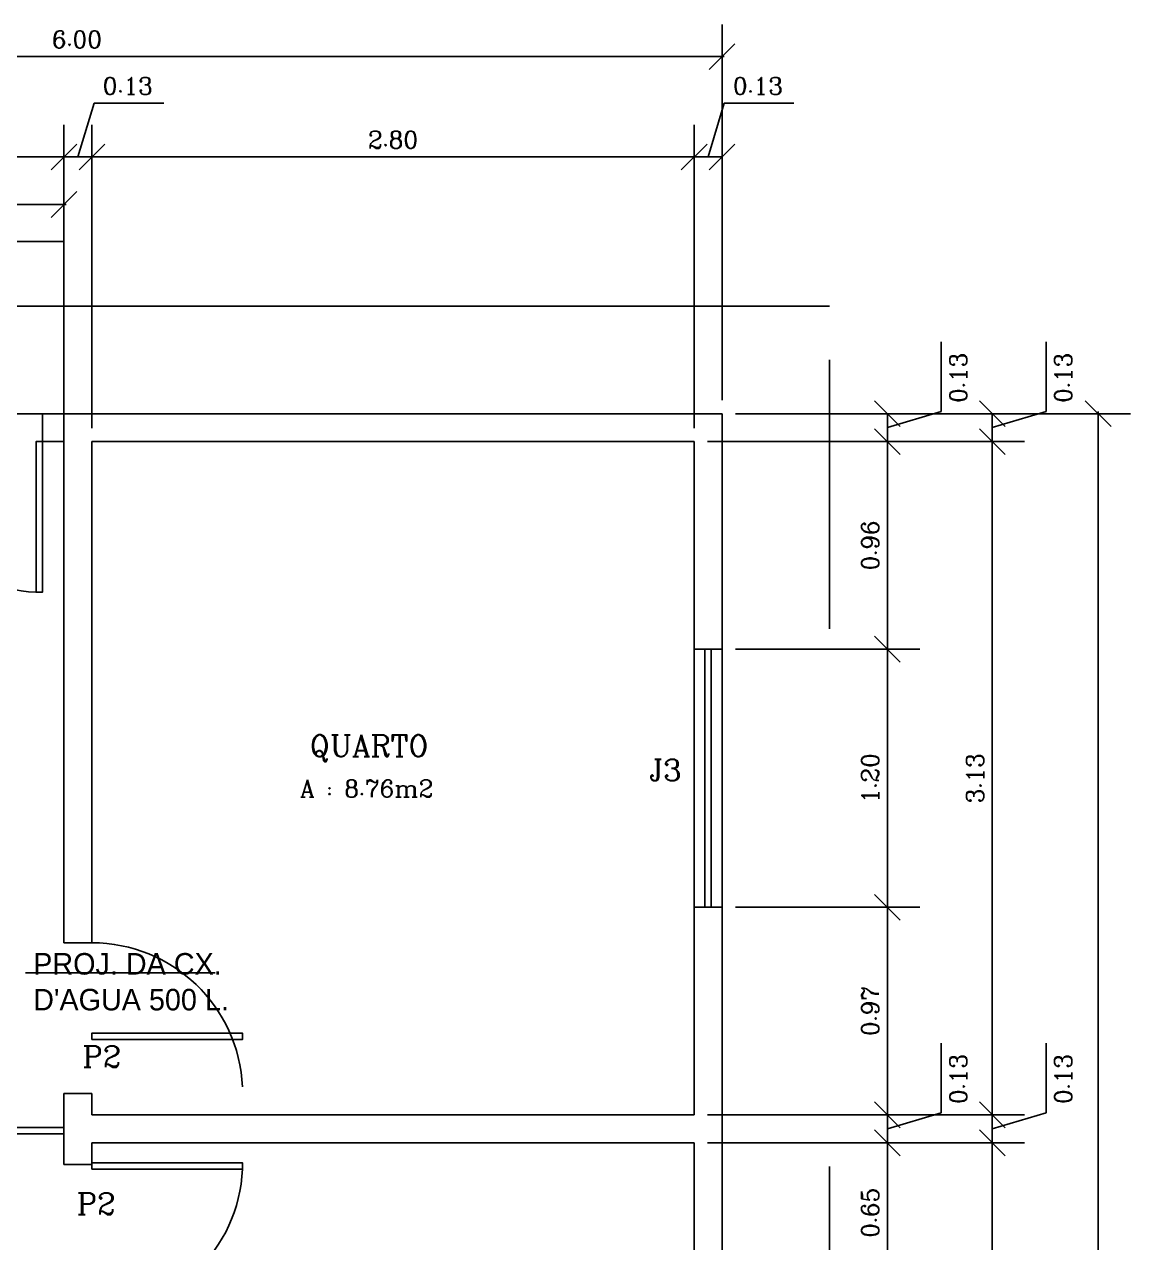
# Model space of a CAD drawing. Extents: x -49 to 264, y -41 to 22.
# Drawn here: x -43.42 to -38.22, y 14.95 to 20.61 of the extents above; entities that cross this region are included whole.
import ezdxf

# ---------------------------------------------------------------- set-up
doc = ezdxf.new("R2010")
doc.units = 0
doc.header["$LTSCALE"] = 20
doc.linetypes.add('DASHED2', pattern=[0.375, 0.25, -0.125])
doc.layers.get('0').update_dxf_attribs({"linetype": 'CONTINUOUS'})
doc.layers.get('DEFPOINTS').update_dxf_attribs({"linetype": 'CONTINUOUS'})
for name, color, linetype in [('CAIXADÁGUA', 244, 'CONTINUOUS'), ('COTA', 244, 'CONTINUOUS'), ('JANELA', 1, 'CONTINUOUS'), ('PAREDE', 7, 'CONTINUOUS'), ('PISO', 30, 'CONTINUOUS'), ('PORTA', 1, 'CONTINUOUS'), ('TEXTO', 1, 'CONTINUOUS'), ('VISTAL', 30, 'CONTINUOUS')]:
    doc.layers.add(name, color=color, linetype=linetype)
doc.styles.add('ROMANC', font='ROMANC.SHX')
doc.dimstyles.get("Standard").update_dxf_attribs({"dimtxt": 0.08, "dimasz": 0.12, "dimexe": 0.15, "dimexo": 0.0625, "dimgap": 0.04, "dimtad": 1, "dimzin": 0, "dimtxsty": 'ROMANC', "dimblk1": 'OBLIQUE', "dimblk2": 'OBLIQUE', "dimsah": 1, "dimcen": 0.09, "dimdle": 0.01, "dimclrd": 30, "dimclre": 30, "dimclrt": 244, "dimazin": 3, "dimtfac": 1, "dimtdec": 3, "dimtofl": 0, "dimtmove": 0, "dimatfit": 3, "dimtolj": 1, "dimtzin": 0})

# ---------------------------------------------------------------- blocks, each defined once
blk = doc.blocks.new('_OBLIQUE')
at = {"color": 0, "linetype": 'BYBLOCK'}
blk.add_line((-0.5, -0.5), (0.5, 0.5), dxfattribs=at)
blk = doc.blocks.new('*D260')
at = {"color": 30, "linetype": 'BYBLOCK'}
for p, q in [((-40.1118, 18.8044), (-38.2755, 18.8044)), ((-38.4255, 10.7944), (-38.4255, 18.8144)), ((-40.1118, 10.8044), (-38.2755, 10.8044))]:
    blk.add_line(p, q, dxfattribs=at)
at = {"layer": 'DEFPOINTS', "color": 0, "linetype": 'BYBLOCK'}
for p in [(-40.1743, 18.8044), (-38.4255, 18.8044), (-40.1743, 10.8044)]:
    blk.add_point(p, dxfattribs=at)
at = {"color": 30, "linetype": 'BYBLOCK', "xscale": 0.12, "yscale": 0.12, "zscale": 0.12}
for p, rotation in [((-38.4255, 18.8044), 90), ((-38.4255, 10.8044), 270)]:
    blk.add_blockref('_OBLIQUE', p, dxfattribs=dict(at, rotation=rotation))
at = {"color": 244, "linetype": 'BYBLOCK', "insert": (-38.5055, 14.8044), "char_height": 0.08, "attachment_point": 5, "rotation": 90, "style": 'ROMANC'}
blk.add_mtext('\\A1;8.00', dxfattribs=at)
blk = doc.blocks.new('*D275')
at = {"color": 30, "linetype": 'BYBLOCK'}
for p, q in [((11.7914, 13.0844), (12.4595, 13.0844)), ((12.3095, 13.0944), (12.3095, 10.9244)), ((11.7914, 10.9344), (12.4595, 10.9344)), ((-46.1743, 10.7419), (-46.1743, 9.2333)), ((-40.1743, 10.7419), (-40.1743, 9.2333)), ((-46.1843, 9.3833), (-40.1643, 9.3833))]:
    blk.add_line(p, q, dxfattribs=at)
at = {"layer": 'DEFPOINTS', "color": 0, "linetype": 'BYBLOCK'}
for p in [(22.4846, 17.9057), (22.6402, 17.9057), (6.4237, 15.5444), (8.1037, 15.5444), (8.1037, 15.5444), (22.6402, 15.4757), (11.4914, 13.0844), (11.4914, 10.9344), (12.3095, 10.9344), (-46.1743, 10.8044), (-40.1743, 10.8044), (-40.1743, 9.3833)]:
    blk.add_point(p, dxfattribs=at)
at = {"color": 30, "linetype": 'BYBLOCK', "xscale": 0.12, "yscale": 0.12, "zscale": 0.12}
for p, rotation in [((12.3095, 13.0844), 90), ((12.3095, 10.9344), 270), ((-46.1743, 9.3833), 180)]:
    blk.add_blockref('_OBLIQUE', p, dxfattribs=dict(at, rotation=rotation))
blk.add_blockref('_OBLIQUE', (-40.1743, 9.3833), dxfattribs=at)
at = {"color": 244, "linetype": 'BYBLOCK', "char_height": 0.08, "attachment_point": 5, "rotation": 90, "style": 'ROMANC'}
for s, insert in [('\\A1;2.43', (22.4046, 16.6907)), ('\\A1;2.15', (12.2295, 12.0094))]:
    blk.add_mtext(s, dxfattribs=dict(at, insert=insert))
at = {"color": 244, "linetype": 'BYBLOCK', "char_height": 0.08, "attachment_point": 5, "style": 'ROMANC'}
for s, insert in [('\\A1;1.68', (7.2637, 15.6244)), ('\\A1;6.00', (-43.1743, 9.4633))]:
    blk.add_mtext(s, dxfattribs=dict(at, insert=insert))
blk = doc.blocks.new('*D273')
at = {"color": 30, "linetype": 'BYBLOCK'}
for p, q in [((11.7914, 18.6744), (12.4551, 18.6744)), ((12.3051, 18.6844), (12.3051, 15.5344)), ((11.7914, 15.5444), (12.4551, 15.5444)), ((-40.3043, 10.8719), (-40.3043, 9.5133)), ((-43.1143, 9.6633), (-40.2943, 9.6633))]:
    blk.add_line(p, q, dxfattribs=at)
at = {"layer": 'DEFPOINTS', "color": 0, "linetype": 'BYBLOCK'}
for p in [(11.4914, 18.6744), (11.4914, 15.5444), (12.3051, 15.5444), (-43.1043, 10.9344), (-40.3043, 10.9344), (-40.3043, 9.6633)]:
    blk.add_point(p, dxfattribs=at)
at = {"color": 30, "linetype": 'BYBLOCK', "xscale": 0.12, "yscale": 0.12, "zscale": 0.12}
for p, rotation in [((12.3051, 18.6744), 90), ((12.3051, 15.5444), 270), ((-43.1043, 9.6633), 180)]:
    blk.add_blockref('_OBLIQUE', p, dxfattribs=dict(at, rotation=rotation))
blk.add_blockref('_OBLIQUE', (-40.3043, 9.6633), dxfattribs=at)
at = {"color": 244, "linetype": 'BYBLOCK', "insert": (12.2251, 17.1094), "char_height": 0.08, "attachment_point": 5, "rotation": 90, "style": 'ROMANC'}
blk.add_mtext('\\A1;3.13', dxfattribs=at)
at = {"color": 244, "linetype": 'BYBLOCK', "insert": (-41.7043, 9.7433), "char_height": 0.08, "attachment_point": 5, "style": 'ROMANC'}
blk.add_mtext('\\A1;2.80', dxfattribs=at)
blk = doc.blocks.new('*D274')
at = {"color": 30, "linetype": 'BYBLOCK'}
for p, q in [((17.7978, 15.4757), (17.7978, 16.0396)), ((17.6996, 15.4757), (17.6478, 15.4757)), ((11.7914, 15.4144), (12.4303, 15.4144)), ((12.2803, 15.4244), (12.2803, 13.2044)), ((17.6996, 15.4257), (17.6478, 15.4257)), ((17.7978, 15.4257), (17.7978, 15.4257)), ((11.7914, 13.2144), (12.4303, 13.2144)), ((-40.1743, 10.7419), (-40.1743, 9.5133)), ((-40.3143, 9.6633), (-40.1743, 9.6633)), ((-40.2393, 9.6633), (-40.1643, 9.4133)), ((-40.1643, 9.4133), (-39.8405, 9.4133))]:
    blk.add_line(p, q, dxfattribs=at)
at = {"layer": 'DEFPOINTS', "color": 0, "linetype": 'BYBLOCK'}
for p in [(17.7978, 15.4757), (17.9996, 15.4757), (11.4914, 15.4144), (17.9996, 15.4257), (11.4914, 13.2144), (12.2803, 13.2144), (-40.3043, 10.9344), (-40.1743, 10.8044), (-40.1743, 9.6633)]:
    blk.add_point(p, dxfattribs=at)
at = {"color": 30, "linetype": 'BYBLOCK', "xscale": 0.12, "yscale": 0.12, "zscale": 0.12}
for p, rotation in [((17.7978, 15.4757), 270), ((12.2803, 15.4144), 90), ((17.7978, 15.4257), 90), ((12.2803, 13.2144), 270), ((-40.3043, 9.6633), 180)]:
    blk.add_blockref('_OBLIQUE', p, dxfattribs=dict(at, rotation=rotation))
blk.add_blockref('_OBLIQUE', (-40.1743, 9.6633), dxfattribs=at)
at = {"color": 244, "linetype": 'BYBLOCK', "char_height": 0.08, "attachment_point": 5, "rotation": 90, "style": 'ROMANC'}
for s, insert in [('\\A1;{0.03}', (17.7178, 15.8777)), ('\\A1;2.20', (12.2003, 14.3144))]:
    blk.add_mtext(s, dxfattribs=dict(at, insert=insert))
at = {"color": 244, "linetype": 'BYBLOCK', "insert": (-40.1243, 9.3333), "char_height": 0.08, "attachment_point": 4, "style": 'ROMANC'}
blk.add_mtext('\\A1;0.13', dxfattribs=at)
blk = doc.blocks.new('*D226')
at = {"color": 30, "linetype": 'BYBLOCK'}
for p, q in [((-46.1743, 18.9282), (-46.1743, 20.6144)), ((-40.1743, 18.9282), (-40.1743, 20.6144)), ((-46.1843, 20.4644), (-40.1643, 20.4644))]:
    blk.add_line(p, q, dxfattribs=at)
at = {"layer": 'DEFPOINTS', "color": 0, "linetype": 'BYBLOCK'}
for p in [(-40.1743, 20.4644), (-46.1743, 18.8657), (-40.1743, 18.8657)]:
    blk.add_point(p, dxfattribs=at)
at = {"color": 30, "linetype": 'BYBLOCK', "xscale": 0.12, "yscale": 0.12, "zscale": 0.12, "rotation": 180}
blk.add_blockref('_OBLIQUE', (-46.1743, 20.4644), dxfattribs=at)
at = {"color": 30, "linetype": 'BYBLOCK', "xscale": 0.12, "yscale": 0.12, "zscale": 0.12}
blk.add_blockref('_OBLIQUE', (-40.1743, 20.4644), dxfattribs=at)
at = {"color": 244, "linetype": 'BYBLOCK', "insert": (-43.1743, 20.5444), "char_height": 0.08, "attachment_point": 5, "style": 'ROMANC'}
blk.add_mtext('\\A1;6.00', dxfattribs=at)
blk = doc.blocks.new('*D219')
at = {"color": 30, "linetype": 'BYBLOCK'}
for p, q in [((-46.9743, 19.6669), (-46.9743, 19.927)), ((-43.2343, 19.6669), (-43.2343, 19.927)), ((-46.9843, 19.777), (-43.2243, 19.777))]:
    blk.add_line(p, q, dxfattribs=at)
at = {"layer": 'DEFPOINTS', "color": 0, "linetype": 'BYBLOCK'}
for p in [(-43.2343, 19.777), (-46.9743, 19.6044), (-43.2343, 19.6044)]:
    blk.add_point(p, dxfattribs=at)
at = {"color": 30, "linetype": 'BYBLOCK', "xscale": 0.12, "yscale": 0.12, "zscale": 0.12, "rotation": 180}
blk.add_blockref('_OBLIQUE', (-46.9743, 19.777), dxfattribs=at)
at = {"color": 30, "linetype": 'BYBLOCK', "xscale": 0.12, "yscale": 0.12, "zscale": 0.12}
blk.add_blockref('_OBLIQUE', (-43.2343, 19.777), dxfattribs=at)
at = {"color": 244, "linetype": 'BYBLOCK', "insert": (-45.1043, 19.857), "char_height": 0.08, "attachment_point": 5, "style": 'ROMANC'}
blk.add_mtext('\\A1;3.74', dxfattribs=at)
blk = doc.blocks.new('*D258')
at = {"color": 30, "linetype": 'BYBLOCK'}
for p, q in [((-40.2418, 18.6744), (-38.7678, 18.6744)), ((-38.9178, 15.5344), (-38.9178, 18.6844))]:
    blk.add_line(p, q, dxfattribs=at)
at = {"layer": 'DEFPOINTS', "color": 0, "linetype": 'BYBLOCK'}
for p in [(-40.3043, 18.6744), (-38.9178, 18.6744), (-40.3043, 15.5444)]:
    blk.add_point(p, dxfattribs=at)
at = {"color": 30, "linetype": 'BYBLOCK', "xscale": 0.12, "yscale": 0.12, "zscale": 0.12}
for p, rotation in [((-38.9178, 18.6744), 90), ((-38.9178, 15.5444), 270)]:
    blk.add_blockref('_OBLIQUE', p, dxfattribs=dict(at, rotation=rotation))
at = {"color": 244, "linetype": 'BYBLOCK', "insert": (-38.9978, 17.1094), "char_height": 0.08, "attachment_point": 5, "rotation": 90, "style": 'ROMANC'}
blk.add_mtext('\\A1;3.13', dxfattribs=at)
blk = doc.blocks.new('*D251')
at = {"color": 30, "linetype": 'BYBLOCK'}
for p, q in [((-40.2418, 18.6744), (-39.2554, 18.6744)), ((-39.4054, 17.6994), (-39.4054, 18.6844))]:
    blk.add_line(p, q, dxfattribs=at)
at = {"layer": 'DEFPOINTS', "color": 0, "linetype": 'BYBLOCK'}
for p in [(-40.3043, 18.6744), (-39.4054, 18.6744), (-40.1743, 17.7094)]:
    blk.add_point(p, dxfattribs=at)
at = {"color": 30, "linetype": 'BYBLOCK', "xscale": 0.12, "yscale": 0.12, "zscale": 0.12}
for p, rotation in [((-39.4054, 18.6744), 90), ((-39.4054, 17.7094), 270)]:
    blk.add_blockref('_OBLIQUE', p, dxfattribs=dict(at, rotation=rotation))
at = {"color": 244, "linetype": 'BYBLOCK', "insert": (-39.4854, 18.1919), "char_height": 0.08, "attachment_point": 5, "rotation": 90, "style": 'ROMANC'}
blk.add_mtext('\\A1;0.96', dxfattribs=at)
blk = doc.blocks.new('*D250')
at = {"color": 30, "linetype": 'BYBLOCK'}
for p, q in [((-40.1118, 17.7094), (-39.2554, 17.7094)), ((-39.4054, 16.4994), (-39.4054, 17.7194))]:
    blk.add_line(p, q, dxfattribs=at)
at = {"layer": 'DEFPOINTS', "color": 0, "linetype": 'BYBLOCK'}
for p in [(-40.1743, 17.7094), (-39.4054, 17.7094), (-40.1743, 16.5094)]:
    blk.add_point(p, dxfattribs=at)
at = {"color": 30, "linetype": 'BYBLOCK', "xscale": 0.12, "yscale": 0.12, "zscale": 0.12}
for p, rotation in [((-39.4054, 17.7094), 90), ((-39.4054, 16.5094), 270)]:
    blk.add_blockref('_OBLIQUE', p, dxfattribs=dict(at, rotation=rotation))
at = {"color": 244, "linetype": 'BYBLOCK', "insert": (-39.4854, 17.1094), "char_height": 0.08, "attachment_point": 5, "rotation": 90, "style": 'ROMANC'}
blk.add_mtext('\\A1;1.20', dxfattribs=at)
blk = doc.blocks.new('*D256')
at = {"color": 30, "linetype": 'BYBLOCK'}
for p, q in [((-40.2418, 15.4144), (-38.7678, 15.4144)), ((-38.9178, 13.2044), (-38.9178, 15.4244))]:
    blk.add_line(p, q, dxfattribs=at)
at = {"layer": 'DEFPOINTS', "color": 0, "linetype": 'BYBLOCK'}
for p in [(-40.3043, 15.4144), (-38.9178, 15.4144), (-40.3043, 13.2144)]:
    blk.add_point(p, dxfattribs=at)
at = {"color": 30, "linetype": 'BYBLOCK', "xscale": 0.12, "yscale": 0.12, "zscale": 0.12}
for p, rotation in [((-38.9178, 15.4144), 90), ((-38.9178, 13.2144), 270)]:
    blk.add_blockref('_OBLIQUE', p, dxfattribs=dict(at, rotation=rotation))
at = {"color": 244, "linetype": 'BYBLOCK', "insert": (-38.9978, 14.3144), "char_height": 0.08, "attachment_point": 5, "rotation": 90, "style": 'ROMANC'}
blk.add_mtext('\\A1;2.20', dxfattribs=at)
blk = doc.blocks.new('*D257')
at = {"color": 30, "linetype": 'BYBLOCK'}
for p, q in [((-38.6678, 15.5544), (-38.6678, 15.8782)), ((-40.2418, 15.5444), (-38.7678, 15.5444)), ((-38.9178, 15.4794), (-38.6678, 15.5544)), ((-38.9178, 15.4044), (-38.9178, 15.5444))]:
    blk.add_line(p, q, dxfattribs=at)
at = {"layer": 'DEFPOINTS', "color": 0, "linetype": 'BYBLOCK'}
for p in [(-40.3043, 15.5444), (-38.9178, 15.5444), (-40.3043, 15.4144)]:
    blk.add_point(p, dxfattribs=at)
at = {"color": 30, "linetype": 'BYBLOCK', "xscale": 0.12, "yscale": 0.12, "zscale": 0.12}
for p, rotation in [((-38.9178, 15.5444), 90), ((-38.9178, 15.4144), 270)]:
    blk.add_blockref('_OBLIQUE', p, dxfattribs=dict(at, rotation=rotation))
at = {"color": 244, "linetype": 'BYBLOCK', "insert": (-38.5878, 15.5944), "char_height": 0.08, "attachment_point": 4, "rotation": 90, "style": 'ROMANC'}
blk.add_mtext('\\A1;0.13', dxfattribs=at)
blk = doc.blocks.new('*D248')
at = {"color": 30, "linetype": 'BYBLOCK'}
for p, q in [((-39.1554, 15.5544), (-39.1554, 15.8782)), ((-40.2418, 15.5444), (-39.2554, 15.5444)), ((-39.4054, 15.4794), (-39.1554, 15.5544)), ((-39.4054, 15.4044), (-39.4054, 15.5444))]:
    blk.add_line(p, q, dxfattribs=at)
at = {"layer": 'DEFPOINTS', "color": 0, "linetype": 'BYBLOCK'}
for p in [(-40.3043, 15.5444), (-39.4054, 15.5444), (-40.3043, 15.4144)]:
    blk.add_point(p, dxfattribs=at)
at = {"color": 30, "linetype": 'BYBLOCK', "xscale": 0.12, "yscale": 0.12, "zscale": 0.12}
for p, rotation in [((-39.4054, 15.5444), 90), ((-39.4054, 15.4144), 270)]:
    blk.add_blockref('_OBLIQUE', p, dxfattribs=dict(at, rotation=rotation))
at = {"color": 244, "linetype": 'BYBLOCK', "insert": (-39.0754, 15.5944), "char_height": 0.08, "attachment_point": 4, "rotation": 90, "style": 'ROMANC'}
blk.add_mtext('\\A1;0.13', dxfattribs=at)
blk = doc.blocks.new('*D249')
at = {"color": 30, "linetype": 'BYBLOCK'}
for p, q in [((-40.1118, 16.5094), (-39.2554, 16.5094)), ((-39.4054, 15.5344), (-39.4054, 16.5194))]:
    blk.add_line(p, q, dxfattribs=at)
at = {"layer": 'DEFPOINTS', "color": 0, "linetype": 'BYBLOCK'}
for p in [(-40.1743, 16.5094), (-39.4054, 16.5094), (-40.3043, 15.5444)]:
    blk.add_point(p, dxfattribs=at)
at = {"color": 30, "linetype": 'BYBLOCK', "xscale": 0.12, "yscale": 0.12, "zscale": 0.12}
for p, rotation in [((-39.4054, 16.5094), 90), ((-39.4054, 15.5444), 270)]:
    blk.add_blockref('_OBLIQUE', p, dxfattribs=dict(at, rotation=rotation))
at = {"color": 244, "linetype": 'BYBLOCK', "insert": (-39.4854, 16.0269), "char_height": 0.08, "attachment_point": 5, "rotation": 90, "style": 'ROMANC'}
blk.add_mtext('\\A1;0.97', dxfattribs=at)
blk = doc.blocks.new('*D247')
at = {"color": 30, "linetype": 'BYBLOCK'}
for p, q in [((-40.2418, 15.4144), (-39.2554, 15.4144)), ((-39.4054, 14.7544), (-39.4054, 15.4244))]:
    blk.add_line(p, q, dxfattribs=at)
at = {"layer": 'DEFPOINTS', "color": 0, "linetype": 'BYBLOCK'}
for p in [(-40.3043, 15.4144), (-39.4054, 15.4144), (-40.1743, 14.7644)]:
    blk.add_point(p, dxfattribs=at)
at = {"color": 30, "linetype": 'BYBLOCK', "xscale": 0.12, "yscale": 0.12, "zscale": 0.12}
for p, rotation in [((-39.4054, 15.4144), 90), ((-39.4054, 14.7644), 270)]:
    blk.add_blockref('_OBLIQUE', p, dxfattribs=dict(at, rotation=rotation))
at = {"color": 244, "linetype": 'BYBLOCK', "insert": (-39.4854, 15.0894), "char_height": 0.08, "attachment_point": 5, "rotation": 90, "style": 'ROMANC'}
blk.add_mtext('\\A1;0.65', dxfattribs=at)
blk = doc.blocks.new('*D224')
at = {"color": 30, "linetype": 'BYBLOCK'}
for p, q in [((-40.3043, 18.7369), (-40.3043, 20.1479)), ((-43.1143, 19.9979), (-40.2943, 19.9979))]:
    blk.add_line(p, q, dxfattribs=at)
at = {"layer": 'DEFPOINTS', "color": 0, "linetype": 'BYBLOCK'}
for p in [(-40.3043, 19.9979), (-43.1043, 18.6744), (-40.3043, 18.6744)]:
    blk.add_point(p, dxfattribs=at)
at = {"color": 30, "linetype": 'BYBLOCK', "xscale": 0.12, "yscale": 0.12, "zscale": 0.12, "rotation": 180}
blk.add_blockref('_OBLIQUE', (-43.1043, 19.9979), dxfattribs=at)
at = {"color": 30, "linetype": 'BYBLOCK', "xscale": 0.12, "yscale": 0.12, "zscale": 0.12}
blk.add_blockref('_OBLIQUE', (-40.3043, 19.9979), dxfattribs=at)
at = {"color": 244, "linetype": 'BYBLOCK', "insert": (-41.7043, 20.0779), "char_height": 0.08, "attachment_point": 5, "style": 'ROMANC'}
blk.add_mtext('\\A1;2.80', dxfattribs=at)
blk = doc.blocks.new('*D222')
at = {"color": 30, "linetype": 'BYBLOCK'}
for p, q in [((-43.2343, 18.7369), (-43.2343, 20.1479)), ((-46.0543, 19.9979), (-43.2243, 19.9979))]:
    blk.add_line(p, q, dxfattribs=at)
at = {"layer": 'DEFPOINTS', "color": 0, "linetype": 'BYBLOCK'}
for p in [(-43.2343, 19.9979), (-46.0443, 18.6744), (-43.2343, 18.6744)]:
    blk.add_point(p, dxfattribs=at)
at = {"color": 30, "linetype": 'BYBLOCK', "xscale": 0.12, "yscale": 0.12, "zscale": 0.12, "rotation": 180}
blk.add_blockref('_OBLIQUE', (-46.0443, 19.9979), dxfattribs=at)
at = {"color": 30, "linetype": 'BYBLOCK', "xscale": 0.12, "yscale": 0.12, "zscale": 0.12}
blk.add_blockref('_OBLIQUE', (-43.2343, 19.9979), dxfattribs=at)
at = {"color": 244, "linetype": 'BYBLOCK', "insert": (-44.6393, 20.0779), "char_height": 0.08, "attachment_point": 5, "style": 'ROMANC'}
blk.add_mtext('\\A1;2.81', dxfattribs=at)
blk = doc.blocks.new('*D223')
at = {"color": 30, "linetype": 'BYBLOCK'}
for p, q in [((-43.1693, 19.9979), (-43.0943, 20.2479)), ((-43.0943, 20.2479), (-42.7705, 20.2479)), ((-43.1043, 18.7369), (-43.1043, 20.1479)), ((-43.2443, 19.9979), (-43.1043, 19.9979))]:
    blk.add_line(p, q, dxfattribs=at)
at = {"layer": 'DEFPOINTS', "color": 0, "linetype": 'BYBLOCK'}
for p in [(-43.1043, 19.9979), (-43.2343, 18.6744), (-43.1043, 18.6744)]:
    blk.add_point(p, dxfattribs=at)
at = {"color": 30, "linetype": 'BYBLOCK', "xscale": 0.12, "yscale": 0.12, "zscale": 0.12, "rotation": 180}
blk.add_blockref('_OBLIQUE', (-43.2343, 19.9979), dxfattribs=at)
at = {"color": 30, "linetype": 'BYBLOCK', "xscale": 0.12, "yscale": 0.12, "zscale": 0.12}
blk.add_blockref('_OBLIQUE', (-43.1043, 19.9979), dxfattribs=at)
at = {"color": 244, "linetype": 'BYBLOCK', "insert": (-43.0543, 20.3279), "char_height": 0.08, "attachment_point": 4, "style": 'ROMANC'}
blk.add_mtext('\\A1;0.13', dxfattribs=at)
blk = doc.blocks.new('*D259')
at = {"color": 30, "linetype": 'BYBLOCK'}
for p, q in [((-38.6678, 18.8144), (-38.6678, 19.1382)), ((-40.1118, 18.8044), (-38.7678, 18.8044)), ((-38.9178, 18.7394), (-38.6678, 18.8144)), ((-38.9178, 18.6644), (-38.9178, 18.8044))]:
    blk.add_line(p, q, dxfattribs=at)
at = {"layer": 'DEFPOINTS', "color": 0, "linetype": 'BYBLOCK'}
for p in [(-40.1743, 18.8044), (-38.9178, 18.8044), (-40.3043, 18.6744)]:
    blk.add_point(p, dxfattribs=at)
at = {"color": 30, "linetype": 'BYBLOCK', "xscale": 0.12, "yscale": 0.12, "zscale": 0.12}
for p, rotation in [((-38.9178, 18.8044), 90), ((-38.9178, 18.6744), 270)]:
    blk.add_blockref('_OBLIQUE', p, dxfattribs=dict(at, rotation=rotation))
at = {"color": 244, "linetype": 'BYBLOCK', "insert": (-38.5878, 18.8544), "char_height": 0.08, "attachment_point": 4, "rotation": 90, "style": 'ROMANC'}
blk.add_mtext('\\A1;0.13', dxfattribs=at)
blk = doc.blocks.new('*D252')
at = {"color": 30, "linetype": 'BYBLOCK'}
for p, q in [((-39.1554, 18.8144), (-39.1554, 19.1382)), ((-40.1118, 18.8044), (-39.2554, 18.8044)), ((-39.4054, 18.7394), (-39.1554, 18.8144)), ((-39.4054, 18.6644), (-39.4054, 18.8044))]:
    blk.add_line(p, q, dxfattribs=at)
at = {"layer": 'DEFPOINTS', "color": 0, "linetype": 'BYBLOCK'}
for p in [(-40.1743, 18.8044), (-39.4054, 18.8044), (-40.3043, 18.6744)]:
    blk.add_point(p, dxfattribs=at)
at = {"color": 30, "linetype": 'BYBLOCK', "xscale": 0.12, "yscale": 0.12, "zscale": 0.12}
for p, rotation in [((-39.4054, 18.8044), 90), ((-39.4054, 18.6744), 270)]:
    blk.add_blockref('_OBLIQUE', p, dxfattribs=dict(at, rotation=rotation))
at = {"color": 244, "linetype": 'BYBLOCK', "insert": (-39.0754, 18.8544), "char_height": 0.08, "attachment_point": 4, "rotation": 90, "style": 'ROMANC'}
blk.add_mtext('\\A1;0.13', dxfattribs=at)
blk = doc.blocks.new('*D225')
at = {"color": 30, "linetype": 'BYBLOCK'}
for p, q in [((-40.2393, 19.9979), (-40.1643, 20.2479)), ((-40.1643, 20.2479), (-39.8405, 20.2479)), ((-40.1743, 18.8669), (-40.1743, 20.1479)), ((-40.3143, 19.9979), (-40.1743, 19.9979))]:
    blk.add_line(p, q, dxfattribs=at)
at = {"layer": 'DEFPOINTS', "color": 0, "linetype": 'BYBLOCK'}
for p in [(-40.1743, 19.9979), (-40.1743, 18.8044), (-40.3043, 18.6744)]:
    blk.add_point(p, dxfattribs=at)
at = {"color": 30, "linetype": 'BYBLOCK', "xscale": 0.12, "yscale": 0.12, "zscale": 0.12, "rotation": 180}
blk.add_blockref('_OBLIQUE', (-40.3043, 19.9979), dxfattribs=at)
at = {"color": 30, "linetype": 'BYBLOCK', "xscale": 0.12, "yscale": 0.12, "zscale": 0.12}
blk.add_blockref('_OBLIQUE', (-40.1743, 19.9979), dxfattribs=at)
at = {"color": 244, "linetype": 'BYBLOCK', "insert": (-40.1243, 20.3279), "char_height": 0.08, "attachment_point": 4, "style": 'ROMANC'}
blk.add_mtext('\\A1;0.13', dxfattribs=at)

msp = doc.modelspace()

# ---------------------------------------------------------------- linework, layer by layer
at = {"layer": 'CAIXADÁGUA', "linetype": 'CONTINUOUS'}
for p, q in [((-43.4126, 16.2048), (-42.531, 16.2048)), ((-44.2343, 15.486), (-43.2343, 15.486)), ((-44.2343, 15.456), (-43.2343, 15.456))]:
    msp.add_line(p, q, dxfattribs=at)
at = {"layer": 'JANELA'}
msp.add_line((-40.3043, 17.4094), (-40.3043, 17.7094), dxfattribs=at)
at = {"layer": 'JANELA', "color": 1, "linetype": 'CONTINUOUS'}
for p, q in [((-40.2543, 16.5094), (-40.2543, 17.7094)), ((-40.2243, 16.5094), (-40.2243, 17.7094)), ((-40.1743, 16.5094), (-40.1743, 17.7094)), ((-40.3043, 16.5094), (-40.3043, 17.4094))]:
    msp.add_line(p, q, dxfattribs=at)
at = {"layer": 'PAREDE'}
for p, q in [((-40.1743, 18.8044), (-43.3343, 18.8044)), ((-43.3343, 18.8044), (-43.3343, 18.6744)), ((-40.1743, 17.7094), (-40.1743, 18.8044)), ((-43.3343, 18.6744), (-43.2343, 18.6744)), ((-43.2343, 18.6744), (-43.2343, 16.3444)), ((-43.1043, 16.3444), (-43.1043, 18.6744)), ((-43.1043, 18.6744), (-40.3043, 18.6744)), ((-40.3043, 18.6744), (-40.3043, 17.7094)), ((-40.3043, 17.7094), (-40.1743, 17.7094)), ((-40.3043, 16.5094), (-40.3043, 15.5444)), ((-40.1743, 16.5094), (-40.3043, 16.5094)), ((-40.1743, 14.7644), (-40.1743, 16.5094)), ((-43.2343, 16.3444), (-43.1043, 16.3444)), ((-43.2343, 15.6444), (-43.2343, 15.3144)), ((-43.1043, 15.6444), (-43.2343, 15.6444)), ((-43.1043, 15.5444), (-43.1043, 15.6444)), ((-40.3043, 15.6644), (-40.3043, 15.5444)), ((-40.3043, 15.5444), (-43.1043, 15.5444)), ((-43.1043, 15.4144), (-40.3043, 15.4144)), ((-43.1043, 15.3144), (-43.1043, 15.4144)), ((-40.3043, 15.4144), (-40.3043, 14.7644)), ((-43.2343, 15.3144), (-43.1043, 15.3144))]:
    msp.add_line(p, q, dxfattribs=at)
at = {"layer": 'PISO'}
for p, q in [((-43.2343, 19.6044), (-46.9743, 19.6044)), ((-43.2343, 18.6744), (-43.2343, 19.6044)), ((-43.3343, 18.8044), (-44.0343, 18.8044))]:
    msp.add_line(p, q, dxfattribs=at)
at = {"layer": 'PISO', "linetype": 'DASHED2'}
for p, q in [((-39.6743, 19.3044), (-44.1965, 19.3044)), ((-39.6743, 10.3044), (-39.6743, 19.0544))]:
    msp.add_line(p, q, dxfattribs=at)
at = {"layer": 'PORTA', "color": 1, "linetype": 'CONTINUOUS'}
for points in [[(-43.3343, 18.6744), (-43.3343, 17.9744), (-43.3643, 17.9744), (-43.3643, 18.6744)], [(-43.1043, 15.8944), (-42.4043, 15.8944), (-42.4043, 15.9244), (-43.1043, 15.9244)], [(-43.1043, 15.3221), (-42.4043, 15.3221), (-42.4043, 15.2921), (-43.1043, 15.2921)]]:
    msp.add_lwpolyline(points, close=True, dxfattribs=at)
for centre, start, end in [((-43.3337, 18.6744), 180, 267.4911), ((-43.1043, 15.6437), 2.5089, 90), ((-43.1043, 15.3228), 270, 357.4911)]:
    msp.add_arc(centre, 0.7007, start, end, dxfattribs=at)

# ---------------------------------------------------------------- texts
at = {"layer": 'TEXTO', "color": 1, "linetype": 'CONTINUOUS', "style": 'ROMANC'}
for s, p in [('QUARTO', (-42.0921, 17.2106)), ('J3', (-40.5125, 17.0974)), ('P2', (-43.1483, 15.7661)), ('P2', (-43.1746, 15.0817))]:
    msp.add_text(s, height=0.1, dxfattribs=at).set_placement(p)
at = {"layer": 'TEXTO', "color": 244, "linetype": 'CONTINUOUS', "style": 'ROMANC'}
msp.add_text('A : 8.76m2', height=0.08, dxfattribs=at).set_placement((-42.1369, 17.0214))
at = {"layer": 'TEXTO', "color": 244, "linetype": 'CONTINUOUS', "insert": (-43.3775, 15.5286), "char_height": 0.1, "attachment_point": 7}
msp.add_mtext("{PROJ. DA CX.}\\P{D'AGUA 500 L.}\\P\\P\\P{   }", dxfattribs=at)

# ---------------------------------------------------------------- dimensions: what is measured, and where the dimension line sits
at = {"layer": 'COTA', "color": 30, "linetype": 'CONTINUOUS'}
dim = msp.add_linear_dim(base=(-43.2343, 19.777), p1=(-46.9743, 19.6044), p2=(-43.2343, 19.6044), dimstyle='STANDARD', dxfattribs=at)
dim.commit()
dim.dimension.update_dxf_attribs({"geometry": '*D219', "text_midpoint": (-45.1043, 19.857)})
at = {"layer": 'COTA', "linetype": 'CONTINUOUS'}
for base, p1, p2, picture, middle in [((-38.9178, 18.8044), (-40.3043, 18.6744), (-40.1743, 18.8044), '*D259', (-38.5878, 18.8544)), ((-39.4054, 18.8044), (-40.3043, 18.6744), (-40.1743, 18.8044), '*D252', (-39.0754, 18.8544)), ((-38.9178, 18.6744), (-40.3043, 15.5444), (-40.3043, 18.6744), '*D258', (-38.9978, 17.1094)), ((-39.4054175343, 18.6743561378), (-40.1743390274, 17.7093561378), (-40.3043390274, 18.6743561378), '*D251', (-39.4854175343, 18.1918561378)), ((-39.4054, 17.7094), (-40.1743, 16.5094), (-40.1743, 17.7094), '*D250', (-39.4854, 17.1094)), ((-39.4054175343, 16.5093561378), (-40.3043390274, 15.5443561378), (-40.1743390274, 16.5093561378), '*D249', (-39.4854175343, 16.0268561378)), ((-38.9178, 15.5444), (-40.3043, 15.4144), (-40.3043, 15.5444), '*D257', (-38.5878, 15.5944)), ((-39.4054, 15.5444), (-40.3043, 15.4144), (-40.3043, 15.5444), '*D248', (-39.0754, 15.5944)), ((-38.9178, 15.4144), (-40.3043, 13.2144), (-40.3043, 15.4144), '*D256', (-38.9978, 14.3144)), ((-39.4054, 15.4144), (-40.1743, 14.7644), (-40.3043, 15.4144), '*D247', (-39.4854, 15.0894))]:
    dim = msp.add_linear_dim(base=base, p1=p1, p2=p2, angle=90, dimstyle='STANDARD', override={"dimse1": 1}, dxfattribs=at)
    dim.commit()
    dim.dimension.update_dxf_attribs({"geometry": picture, "text_midpoint": middle})
dim = msp.add_linear_dim(base=(-38.4255, 18.8044), p1=(-40.1743, 10.8044), p2=(-40.1743, 18.8044), angle=90, dimstyle='STANDARD', dxfattribs=at)
dim.commit()
dim.dimension.update_dxf_attribs({"geometry": '*D260', "text_midpoint": (-38.5055, 14.8044)})
for base, p1, p2, picture, middle in [((-40.3043, 9.6633), (-43.1043, 10.9344), (-40.3043, 10.9344), '*D273', (-41.7043, 9.7433)), ((-40.1743, 9.6633), (-40.3043, 10.9344), (-40.1743, 10.8044), '*D274', (-40.1243, 9.3333))]:
    dim = msp.add_linear_dim(base=base, p1=p1, p2=p2, dimstyle='STANDARD', override={"dimse1": 1}, dxfattribs=at)
    dim.commit()
    dim.dimension.update_dxf_attribs({"geometry": picture, "text_midpoint": middle})
dim = msp.add_linear_dim(base=(-40.1743, 9.3833), p1=(-46.1743, 10.8044), p2=(-40.1743, 10.8044), dimstyle='STANDARD', dxfattribs=at)
dim.commit()
dim.dimension.update_dxf_attribs({"geometry": '*D275', "text_midpoint": (-43.1743, 9.4633)})
at = {"layer": 'PAREDE', "linetype": 'CONTINUOUS'}
dim = msp.add_linear_dim(base=(-40.1743, 20.4644), p1=(-46.1743, 18.8657), p2=(-40.1743, 18.8657), dimstyle='STANDARD', dxfattribs=at)
dim.commit()
dim.dimension.update_dxf_attribs({"geometry": '*D226', "text_midpoint": (-43.1743, 20.5444)})
for base, p1, p2, picture, middle in [((-43.1043, 19.9979), (-43.2343, 18.6744), (-43.1043, 18.6744), '*D223', (-43.0543, 20.3279)), ((-40.1743, 19.9979), (-40.3043, 18.6744), (-40.1743, 18.8044), '*D225', (-40.1243, 20.3279)), ((-43.2343, 19.9979), (-46.0443, 18.6744), (-43.2343, 18.6744), '*D222', (-44.6393, 20.0779)), ((-40.3043, 19.9979), (-43.1043, 18.6744), (-40.3043, 18.6744), '*D224', (-41.7043, 20.0779))]:
    dim = msp.add_linear_dim(base=base, p1=p1, p2=p2, dimstyle='STANDARD', override={"dimse1": 1}, dxfattribs=at)
    dim.commit()
    dim.dimension.update_dxf_attribs({"geometry": picture, "text_midpoint": middle})
at = {"layer": 'VISTAL', "color": 30, "linetype": 'CONTINUOUS'}
for base, p1, p2, picture, middle, set_off in [((12.9773, 15.5444), (12.1637, 18.6744), (12.1637, 15.5444), '*D273', (12.8973, 17.1094), (0.6723, 0)), ((12.9817, 10.9344), (12.1637, 13.0844), (12.1637, 10.9344), '*D275', (12.9017, 12.0094), (0.6723, 0)), ((12.9786, 13.2144), (12.1897, 15.4144), (12.1897, 13.2144), '*D274', (12.8986, 14.3144), (0.6983, 0))]:
    dim = msp.add_linear_dim(base=base, p1=p1, p2=p2, angle=90, dimstyle='STANDARD', override={"dimexo": 0.3}, dxfattribs=at)
    dim.commit()
    dim.dimension.update_dxf_attribs({"geometry": picture, "text_midpoint": middle, "insert": set_off})
dim = msp.add_linear_dim(base=(8.1037, 15.5444), p1=(6.4237, 15.5444), p2=(8.1037, 15.5444), dimstyle='STANDARD', override={"dimexo": 0.3, "dimse1": 1, "dimse2": 1, "dimsd1": 1, "dimsd2": 1}, dxfattribs=at)
dim.commit()
dim.dimension.update_dxf_attribs({"geometry": '*D275', "text_midpoint": (7.2637, 15.6244)})
dim = msp.add_linear_dim(base=(17.7978, 15.4757), p1=(17.9996, 15.4257), p2=(17.9996, 15.4757), angle=90, text='{0.03}', dimstyle='STANDARD', override={"dimexo": 0.3}, dxfattribs=at)
dim.commit()
dim.dimension.update_dxf_attribs({"geometry": '*D274', "text_midpoint": (17.7178, 15.8777)})

doc.saveas('drawing.dxf')
